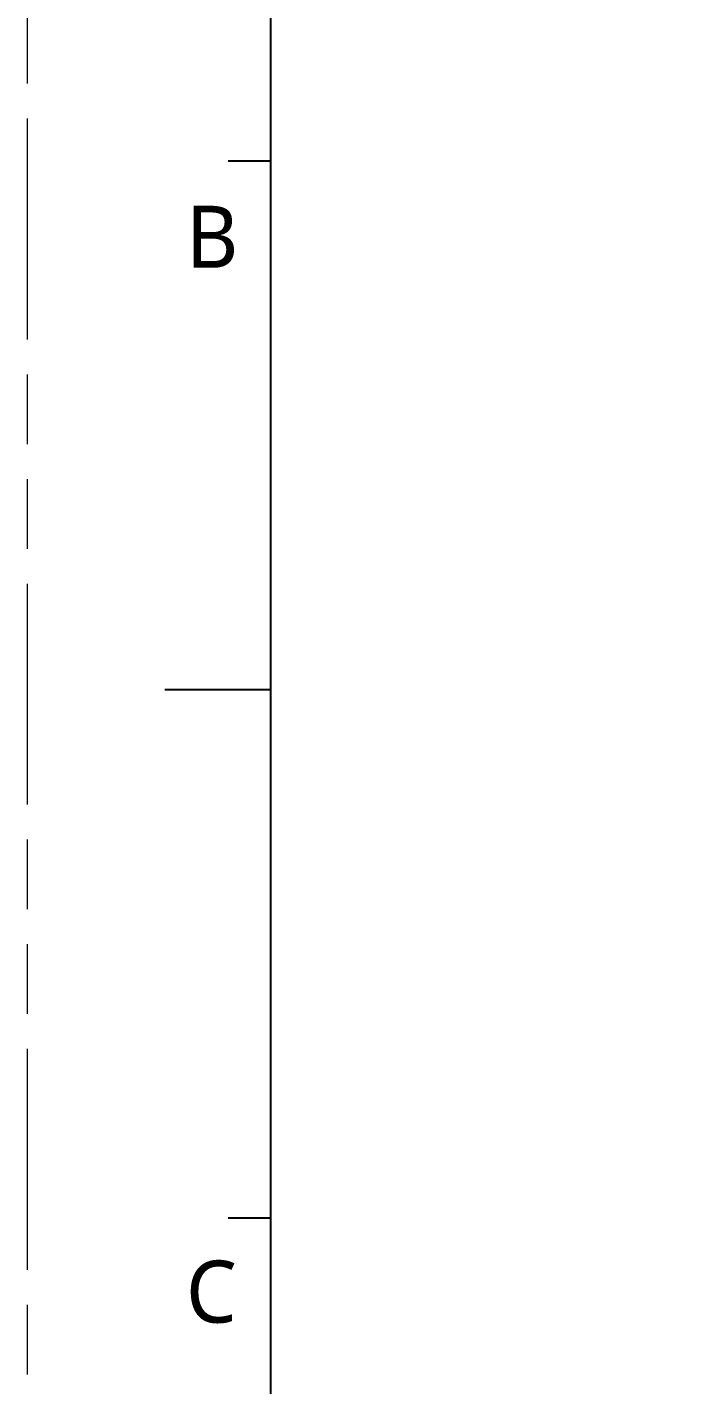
# Model space of a CAD drawing. Extents: x 592 to 965, y 89 to 353.
# Drawn here: x 592 to 619.9, y 218.2 to 276.5 of the extents above; entities that cross this region are included whole.
import ezdxf

# ---------------------------------------------------------------- set-up
doc = ezdxf.new("R2010")
doc.units = 0
doc.linetypes.add('PHANTOM', pattern=[29.5, 9.5, -1.5, 3, -1.5, 3, -1.5, 9.5])
doc.layers.get('0').update_dxf_attribs({"color": 9})
doc.layers.add('0PAPERF', color=2, linetype='PHANTOM', lineweight=5, plot=False)
doc.layers.add('a_area', color=3, linetype='Continuous')
doc.layers.add('鵬鼎', color=5, linetype='Continuous')
doc.styles.get("Standard").update_dxf_attribs({"font": 'txt.shx'})

msp = doc.modelspace()

# ---------------------------------------------------------------- linework, layer by layer
for p, q in [((602.472, 338.976), (602.472, 96.234)), ((602.472, 270.79), (600.653, 270.79)), ((602.472, 248.061), (597.926, 248.061)), ((602.472, 225.333), (600.653, 225.333))]:
    msp.add_line(p, q)
at = {"layer": '0PAPERF'}
msp.add_line((592.015, 352.619), (592.015, 88.961), dxfattribs=at)
at = {"layer": 'a_area', "const_width": 0.0015}
msp.add_lwpolyline([(617.02, 250.475), (617.02, 323.788), (668.585, 323.788), (668.585, 250.475)], close=True, dxfattribs=at)

# ---------------------------------------------------------------- texts
at = {"layer": '鵬鼎', "char_height": 2.66772, "width": 5.03196, "attachment_point": 1}
for s, insert in [('{\\fMicrosoft JhengHei|b0|i0|c136|p0;\\C0;B}', (598.835, 268.869)), ('{\\fMicrosoft JhengHei|b0|i0|c136|p0;\\C0;C}', (598.835, 223.515))]:
    msp.add_mtext(s, dxfattribs=dict(at, insert=insert))

doc.saveas('drawing.dxf')
